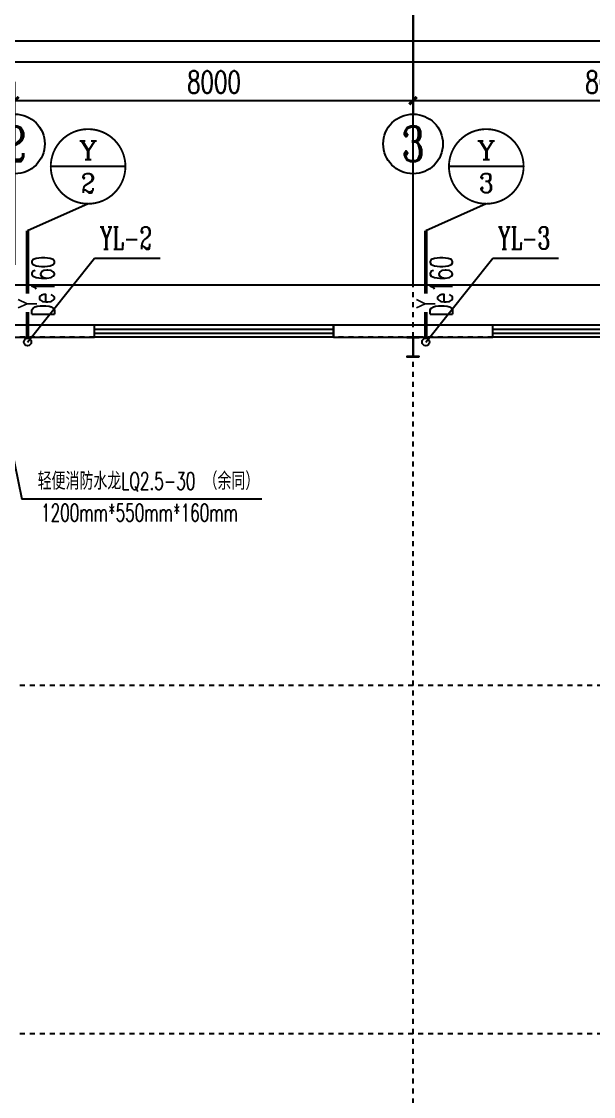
# Model space of a CAD drawing. Header units: millimetres. Extents: x 418357 to 841680, y 53918 to 109839.
# Drawn here: x 418372.99 to 418384.48, y 55141.7 to 55163.3 of the extents above; entities that cross this region are included whole.
import ezdxf
from ezdxf.enums import TextEntityAlignment as Align

# ---------------------------------------------------------------- set-up
doc = ezdxf.new("R2010")
doc.units = ezdxf.units.MM
doc.linetypes.add('DOTE', pattern=[2.42, 2, -0.2, 0.02, -0.2])
for name, color, linetype in [('0 - 梁柱', 3, 'Continuous'), ('AXIS', 171, 'Continuous'), ('AXIS_TEXT', 7, 'Continuous'), ('DIM_消防', 3, 'Continuous'), ('DIM_雨水', 3, 'Continuous'), ('DOTE', 8, 'DOTE'), ('GROUND', 150, 'Continuous'), ('PIPE-雨水', 4, 'Continuous'), ('S_WALL', 9, 'Continuous'), ('TEXT_雨水', 7, 'Continuous'), ('TWT_TEXT', 7, 'Continuous'), ('VPIPE-雨水', 4, 'Continuous'), ('WALL-PARAPET', 6, 'Continuous'), ('WINDOW', 8, 'Continuous')]:
    doc.layers.add(name, color=color, linetype=linetype)
doc.styles.add('_TCH_AXIS', font='COMPLEX', dxfattribs={"bigfont": 'GBCBIG'})
doc.styles.add('_TCH_DIM_T3', font='SIMPLEX', dxfattribs={"width": 0.705882, "bigfont": 'GBCBIG'})
doc.styles.add('_TWT_CIRCLE', font='COMPLEX', dxfattribs={"width": 1.1, "height": 3, "bigfont": 'HZTXT'})
doc.styles.add('_TWT_PIPEDN', font='SIMPLEX', dxfattribs={"width": 0.8, "height": 3, "bigfont": 'HZTXT'})
doc.styles.add('_TWT_PIPETEXT', font='COMPLEX', dxfattribs={"width": 0.8, "height": 2.5, "bigfont": 'HZTXT'})
doc.styles.add('_TWT_SERIAL', font='COMPLEX', dxfattribs={"width": 0.8, "height": 3, "bigfont": 'HZTXT'})
doc.styles.add('COMPLEX', font='COMPLEX')
doc.dimstyles.new('_TCH_ARCH&&150', dxfattribs={"dimtxt": 446.25, "dimasz": 150, "dimexe": 375, "dimexo": 450, "dimgap": 150, "dimtad": 1, "dimdec": 0, "dimzin": 0, "dimdsep": 46, "dimtxsty": '_TCH_DIM_T3', "dimblk": 'ARCHTICK', "dimcen": 0.09, "dimclrt": 7, "dimazin": 2, "dimtfac": 1, "dimtdec": 0, "dimtix": 1, "dimtmove": 2, "dimatfit": 3, "dimfxl": 0, "dimtolj": 1, "dimtzin": 0, "dimarcsym": 0})

# ---------------------------------------------------------------- blocks, each defined once
blk = doc.blocks.new('_AXISO')
blk.add_circle((0, 0), 0.5)
at = {"layer": 'AXIS_TEXT', "style": 'COMPLEX', "width": 1.041667}
blk.add_attdef('A', text='', height=0.56, dxfattribs=at).set_placement((-0.25, -0.28), (0.25, -0.28), align=Align.FIT)
blk = doc.blocks.new('_ArchTick')
at = {"color": 0, "linetype": 'ByBlock', "const_width": 0.4}
blk.add_lwpolyline([(-0.5, -0.5), (0.5, 0.5)], dxfattribs=at)
blk = doc.blocks.new('*D206')
at = {"layer": 'AXIS', "color": 0, "lineweight": -2}
for p, q in [((430593, 67272), (430593, 62397)), ((503073, 67272), (503073, 62397)), ((430593, 62772), (503073, 62772))]:
    blk.add_line(p, q, dxfattribs=at)
at = {"layer": 'Defpoints', "color": 0, "lineweight": -2}
for p in [(430593, 67722), (503073, 67722), (503073, 62772)]:
    blk.add_point(p, dxfattribs=at)
at = {"layer": 'AXIS', "color": 0, "lineweight": -2, "xscale": 150, "yscale": 150, "zscale": 150, "rotation": 180}
blk.add_blockref('_ArchTick', (430593, 62772), dxfattribs=at)
at = {"layer": 'AXIS', "color": 0, "lineweight": -2, "xscale": 150, "yscale": 150, "zscale": 150}
blk.add_blockref('_ArchTick', (503073, 62772), dxfattribs=at)
at = {"layer": 'AXIS', "color": 7, "insert": (466833, 63145), "char_height": 446.2, "attachment_point": 5, "style": '_TCH_DIM_T3'}
blk.add_mtext('\\A1;72480', dxfattribs=at)
blk = doc.blocks.new('A$C670E4FA6')
at = {"layer": '0 - 梁柱'}
h = blk.add_hatch(color=256, dxfattribs=at)
h.paths.add_polyline_path([(125, 0), (0, 0), (0, 12), (120, 12), (120, 200), (125, 200)])
h.paths.add_polyline_path([(250, 0), (125, 0), (125, 200), (130, 200), (130, 12), (250, 12)])
h.paths.add_polyline_path([(250, 388), (130, 388), (130, 200), (125, 200), (125, 400), (250, 400)])
h.paths.add_polyline_path([(125, 200), (120, 200), (120, 388), (0, 388), (0, 400), (125, 400)])
blk.add_lwpolyline([(0, 400), (0, 388), (120, 388), (120, 12), (0, 12), (0, 0), (250, 0), (250, 12), (130, 12), (130, 388), (250, 388), (250, 400)], close=True, dxfattribs=at)
blk = doc.blocks.new('$TCHSYS$WIN2D')
for p, q in [((-0.5, 0.5), (0.5, 0.5)), ((-0.5, 0.5), (-0.5, -0.5)), ((0.5, 0.5), (0.5, -0.5)), ((0.5, 0.1667), (-0.5, 0.1667)), ((0.5, -0.1667), (-0.5, -0.1667)), ((-0.5, -0.5), (0.5, -0.5))]:
    blk.add_line(p, q)
blk = doc.blocks.new('*D262')
at = {"layer": 'AXIS', "color": 0, "lineweight": -2}
for p, q in [((438794, 109047), (438794, 113922)), ((511274, 109047), (511274, 113922)), ((438794, 113547), (511274, 113547))]:
    blk.add_line(p, q, dxfattribs=at)
at = {"layer": 'Defpoints', "color": 0, "lineweight": -2}
for p in [(511274, 113547), (438794, 108597), (511274, 108597)]:
    blk.add_point(p, dxfattribs=at)
at = {"layer": 'AXIS', "color": 0, "lineweight": -2, "xscale": 150, "yscale": 150, "zscale": 150, "rotation": 180}
blk.add_blockref('_ArchTick', (438794, 113547), dxfattribs=at)
at = {"layer": 'AXIS', "color": 0, "lineweight": -2, "xscale": 150, "yscale": 150, "zscale": 150}
blk.add_blockref('_ArchTick', (511274, 113547), dxfattribs=at)
at = {"layer": 'AXIS', "color": 7, "insert": (475034, 113920), "char_height": 446.2, "attachment_point": 5, "style": '_TCH_DIM_T3'}
blk.add_mtext('\\A1;72480', dxfattribs=at)
blk = doc.blocks.new('*D266')
at = {"layer": 'AXIS', "color": 0, "lineweight": -2}
for p, q in [((447034, 109047), (447034, 112722)), ((455034, 109047), (455034, 112722)), ((447034, 112347), (455034, 112347))]:
    blk.add_line(p, q, dxfattribs=at)
at = {"layer": 'Defpoints', "color": 0, "lineweight": -2}
for p in [(455034, 112347), (447034, 108597), (455034, 108597)]:
    blk.add_point(p, dxfattribs=at)
at = {"layer": 'AXIS', "color": 0, "lineweight": -2, "xscale": 150, "yscale": 150, "zscale": 150, "rotation": 180}
blk.add_blockref('_ArchTick', (447034, 112347), dxfattribs=at)
at = {"layer": 'AXIS', "color": 0, "lineweight": -2, "xscale": 150, "yscale": 150, "zscale": 150}
blk.add_blockref('_ArchTick', (455034, 112347), dxfattribs=at)
at = {"layer": 'AXIS', "color": 7, "insert": (451034, 112720), "char_height": 446.2, "attachment_point": 5, "style": '_TCH_DIM_T3'}
blk.add_mtext('\\A1;8000', dxfattribs=at)
blk = doc.blocks.new('*D267')
at = {"layer": 'AXIS', "color": 0, "lineweight": -2}
for p, q in [((455034, 109047), (455034, 112722)), ((463034, 109047), (463034, 112722)), ((455034, 112347), (463034, 112347))]:
    blk.add_line(p, q, dxfattribs=at)
at = {"layer": 'Defpoints', "color": 0, "lineweight": -2}
for p in [(463034, 112347), (455034, 108597), (463034, 108597)]:
    blk.add_point(p, dxfattribs=at)
at = {"layer": 'AXIS', "color": 0, "lineweight": -2, "xscale": 150, "yscale": 150, "zscale": 150, "rotation": 180}
blk.add_blockref('_ArchTick', (455034, 112347), dxfattribs=at)
at = {"layer": 'AXIS', "color": 0, "lineweight": -2, "xscale": 150, "yscale": 150, "zscale": 150}
blk.add_blockref('_ArchTick', (463034, 112347), dxfattribs=at)
at = {"layer": 'AXIS', "color": 7, "insert": (459034, 112720), "char_height": 446.2, "attachment_point": 5, "style": '_TCH_DIM_T3'}
blk.add_mtext('\\A1;8000', dxfattribs=at)
blk = doc.blocks.new('132423')
at = {"layer": 'AXIS', "lineweight": -2}
blk.add_line((446833, 67722), (446833, 61722), dxfattribs=at)
at = {"layer": 'AXIS'}
ref = blk.add_blockref('_AXISO', (438833, 61122), dxfattribs=dict(at, xscale=1200, yscale=1200, zscale=1200))
ref.add_attrib('A', '2', dxfattribs={"layer": 'AXIS_TEXT', "height": 698.9, "style": '_TCH_AXIS'}).set_placement((438600, 60772.5), (439066, 60772.5), align=Align.FIT)
ref = blk.add_blockref('_AXISO', (446833, 61122), dxfattribs=dict(at, xscale=1200, yscale=1200, zscale=1200))
ref.add_attrib('A', '3', dxfattribs={"layer": 'AXIS_TEXT', "height": 698.9, "style": '_TCH_AXIS'}).set_placement((446600, 60772.5), (447066, 60772.5), align=Align.FIT)
dim = blk.add_aligned_dim(p1=(430593, 67722), p2=(503073, 67722), distance=-4950, dimstyle='_TCH_ARCH&&150', dxfattribs=at)
dim.commit()
dim.dimension.update_dxf_attribs({"geometry": '*D206', "text_midpoint": (466833, 63145.1)})
blk = doc.blocks.new('1325346')
at = {"color": 3}
for p in [(446630, 106991), (451993.2, 104336.8)]:
    blk.add_line(p, (447174.3, 104336.8), dxfattribs=at)
at = {"layer": 'AXIS', "lineweight": -2}
blk.add_line((455034.4, 108597.2), (455034.4, 114597.2), dxfattribs=at)
at = {"layer": 'DIM_消防', "lineweight": -2}
for p, q in [((449254.6, 111024.6), (447754.6, 111024.6)), ((457254.6, 111024.6), (455754.6, 111024.6))]:
    blk.add_line(p, q, dxfattribs=at)
at = {"layer": 'DIM_消防', "lineweight": -2, "const_width": 37.5}
for points in [[(449254.6, 111024.6, 1), (447754.6, 111024.6, 1)], [(457254.6, 111024.6, 1), (455754.6, 111024.6, 1)]]:
    blk.add_lwpolyline(points, format="xyb", close=True, dxfattribs=at)
at = {"layer": 'DIM_雨水', "lineweight": -2}
for p, q in [((447289.1, 107497.1), (448635.3, 109181.7)), ((448635.3, 109181.7), (449954.6, 109181.7)), ((455289.1, 107497.1), (456635.3, 109181.7)), ((456635.3, 109181.7), (457954.6, 109181.7))]:
    blk.add_line(p, q, dxfattribs=at)
at = {"layer": 'DOTE'}
for p, q in [((455034.4, 64597.2), (455034.4, 108597.2)), ((512034.4, 107597.2), (438034.4, 107597.2)), ((512034.4, 100597.2), (438034.4, 100597.2)), ((512034.4, 93597.2), (438034.4, 93597.2))]:
    blk.add_line(p, q, dxfattribs=at)
at = {"layer": 'GROUND', "color": 8, "lineweight": -2}
for p, q in [((471034.4, 108637.2), (437994.4, 108637.2)), ((471034.4, 107837.2), (438794.4, 107837.2))]:
    blk.add_line(p, q, dxfattribs=at)
at = {"layer": 'PIPE-雨水', "linetype": 'Continuous', "lineweight": -2, "ltscale": 1.5, "const_width": 75}
for points in [[(447289.1, 108467.1), (447289.1, 109733.9)], [(455289.1, 108467.1), (455289.1, 109733.9)], [(447289.1, 107572.1), (447289.1, 108100)], [(455289.1, 107572.1), (455289.1, 108100)]]:
    blk.add_lwpolyline(points, dxfattribs=at)
at = {"layer": 'S_WALL', "color": 3}
for p, q in [((448504.6, 110274.6), (447289.1, 109733.9)), ((456504.6, 110274.6), (455289.1, 109733.9))]:
    blk.add_line(p, q, dxfattribs=at)
at = {"layer": 'VPIPE-雨水', "linetype": 'Continuous', "lineweight": -2}
for centre in [(447289.1, 107497.1), (455289.1, 107497.1)]:
    blk.add_circle(centre, 75, dxfattribs=at)
at = {"layer": 'WALL-PARAPET', "lineweight": -2}
for p, q in [((448634.4, 107837.2), (444334.4, 107837.2)), ((448634.4, 107597.2), (448634.4, 107837.2)), ((456634.4, 107837.2), (453434.4, 107837.2)), ((453434.4, 107837.2), (453434.4, 107597.2)), ((456634.4, 107597.2), (456634.4, 107837.2)), ((444334.4, 107597.2), (448634.4, 107597.2)), ((453434.4, 107597.2), (456634.4, 107597.2))]:
    blk.add_line(p, q, dxfattribs=at)
at = {"layer": '0 - 梁柱', "rotation": 180}
blk.add_blockref('A$C670E4FA6', (455159.4, 107597.2), dxfattribs=at)
at = {"layer": 'WINDOW', "xscale": -4800, "yscale": -240, "zscale": -4800}
for p in [(451034.4, 107717.2), (459034.4, 107717.2)]:
    blk.add_blockref('$TCHSYS$WIN2D', p, dxfattribs=at)
at = {"layer": 'DIM_消防', "color": 7, "lineweight": -2, "style": '_TWT_CIRCLE'}
for s, height, p, p2 in [('Y', 372.7, (448319.1, 111166.2), (448690.1, 111166.2)), ('Y', 372.7, (456319.1, 111166.2), (456690.1, 111166.2)), ('2', 388.1, (448362.3, 110497.2), (448646.9, 110497.2)), ('3', 388.1, (456362.3, 110497.2), (456646.9, 110497.2))]:
    blk.add_text(s, height=height, dxfattribs=at).set_placement(p, p2, align=Align.FIT)
at = {"layer": 'TEXT_雨水', "linetype": 'Continuous', "lineweight": -2, "style": '_TWT_PIPEDN', "width": 0.64}
for p in [(447827.6, 108005.2), (455827.6, 108005.2)]:
    blk.add_text('De160', height=450, rotation=90, dxfattribs=at).set_placement(p)
at = {"layer": 'TEXT_雨水', "lineweight": -2, "style": '_TWT_PIPETEXT', "width": 0.64}
for p in [(447476.6, 108175), (455476.6, 108175)]:
    blk.add_text('Y', height=375, rotation=90, dxfattribs=at).set_placement(p)
at = {"layer": 'TWT_TEXT', "lineweight": -2}
for s, height, style, width, p in [('YL-2', 450, '_TWT_SERIAL', 0.64, (448736.2, 109361.7)), ('YL-3', 450, '_TWT_SERIAL', 0.64, (456736.2, 109361.7)), ('轻便消防水龙', 350, '_TWT_PIPEDN', 0.8, (447491.2, 104528.5)), ('LQ2.5-30', 350, '_TWT_PIPEDN', 0.64, (449171.2, 104528.5)), ('（余同）', 350, '_TWT_PIPEDN', 0.8, (450824.5, 104528.5)), ('1200mm*550mm*160mm', 350, '_TWT_PIPEDN', 0.64, (447560.1, 103893.6))]:
    blk.add_text(s, height=height, dxfattribs=dict(at, style=style, width=width)).set_placement(p)
at = {"layer": 'AXIS'}
for p1, p2, distance, picture, middle in [((438794.4, 108597.2), (511274.4, 108597.2), 4950, '*D262', (475034.4, 113920.3)), ((447034.4, 108597.2), (455034.4, 108597.2), 3750, '*D266', (451034.4, 112720.3)), ((455034.4, 108597.2), (463034.4, 108597.2), 3750, '*D267', (459034.4, 112720.3))]:
    dim = blk.add_aligned_dim(p1=p1, p2=p2, distance=distance, dimstyle='_TCH_ARCH&&150', dxfattribs=at)
    dim.commit()
    dim.dimension.update_dxf_attribs({"geometry": picture, "text_midpoint": middle})

msp = doc.modelspace()

# ---------------------------------------------------------------- block references
at = {"layer": 'Defpoints', "lineweight": -2, "xscale": 0.001, "yscale": 0.001, "zscale": 0.001}
for name, p in [('132423', (417934.025, 55099.718)), ('1325346', (417925.824, 55049.363))]:
    msp.add_blockref(name, p, dxfattribs=at)

doc.saveas('drawing.dxf')
